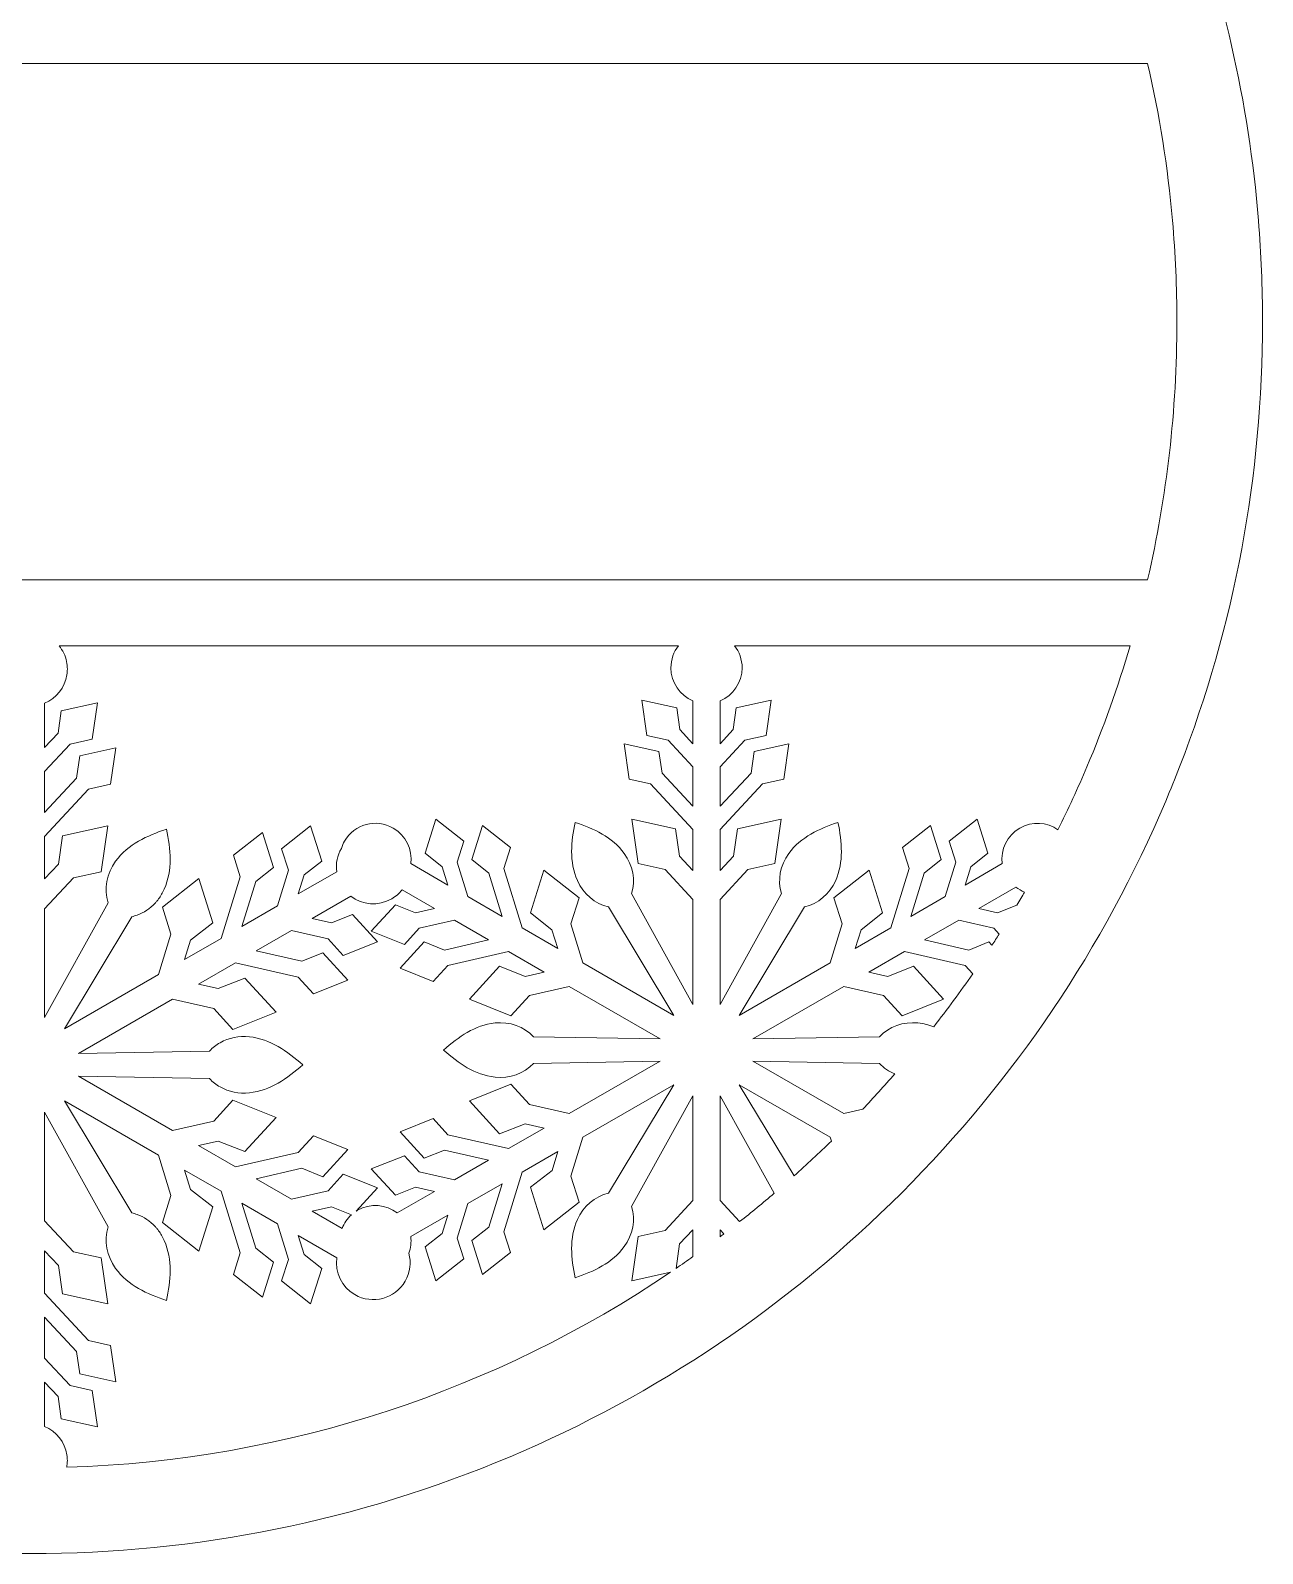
# Model space of a CAD drawing. Extents: x 466 to 614, y -420 to -218.
# Drawn here: x 540 to 614.4, y -420 to -328 of the extents above; entities that cross this region are included whole.
import ezdxf

# ---------------------------------------------------------------- set-up
doc = ezdxf.new("R2010")
doc.units = 0
doc.header["$MEASUREMENT"] = 0
doc.layers.add('Layer 1', color=7, linetype='Continuous', lineweight=0)

msp = doc.modelspace()

# ---------------------------------------------------------------- linework, layer by layer
at = {"layer": 'Layer 1'}
for points, knots in [([(614.198, -339.449), (613.622, -332.3), (612.027, -325.335), (609.434, -318.656), (609.165, -317.96), (608.884, -317.267), (608.592, -316.578), (607.313, -313.554), (605.846, -310.634), (604.195, -307.828), (603.716, -307.014), (603.222, -306.209), (602.713, -305.414), (601.444, -303.435), (600.081, -301.517), (598.626, -299.662), (602.792, -302.693), (609.454, -303.118), (612.538, -298.351), (613.004, -297.635), (612.378, -296.842), (611.641, -296.78), (606.961, -296.404), (604.298, -291.363), (603.151, -287.365), (601.705, -282.358), (601.176, -276.789), (597.512, -272.777), (595.919, -271.032), (593.965, -269.822), (591.838, -268.987), (594.557, -268.632), (597.213, -267.965), (599.702, -266.727), (604.34, -264.426), (608.213, -260.031), (608.415, -254.67), (608.644, -248.739), (604.646, -243.649), (600.036, -240.395), (595.05, -236.869), (589.154, -235.006), (583.96, -231.856), (581.463, -230.34), (579.356, -228.497), (577.409, -226.335), (575.699, -224.422), (573.974, -222.392), (571.687, -221.147), (566.576, -218.366), (560.666, -220.994), (557.314, -225.25), (555.457, -227.614), (554.22, -230.354), (553.135, -233.135), (551.911, -236.285), (550.764, -239.47), (549.589, -242.641), (549.38, -243.204), (549.171, -243.76), (548.963, -244.323), (548.511, -242.655), (547.19, -241.285), (545.451, -240.506), (544.026, -239.866), (542.42, -239.456), (540.883, -239.226), (540.59, -239.182), (540.294, -239.161), (540, -239.155), (539.706, -239.161), (539.41, -239.182), (539.117, -239.226), (537.58, -239.456), (535.974, -239.866), (534.549, -240.506), (532.81, -241.285), (531.489, -242.655), (531.037, -244.323), (530.829, -243.76), (530.62, -243.204), (530.411, -242.641), (529.236, -239.47), (528.089, -236.285), (526.865, -233.135), (525.78, -230.354), (524.543, -227.614), (522.686, -225.25), (519.334, -220.994), (513.424, -218.366), (508.313, -221.147), (506.026, -222.392), (504.301, -224.422), (502.591, -226.335), (500.644, -228.497), (498.537, -230.34), (496.04, -231.856), (490.846, -235.006), (484.95, -236.869), (479.964, -240.395), (475.354, -243.649), (471.356, -248.739), (471.585, -254.67), (471.787, -260.031), (475.66, -264.426), (480.298, -266.727), (482.787, -267.965), (485.443, -268.632), (488.162, -268.987), (486.035, -269.822), (484.081, -271.032), (482.488, -272.777), (478.824, -276.789), (478.295, -282.358), (476.849, -287.365), (475.702, -291.363), (473.039, -296.404), (468.359, -296.78), (467.622, -296.842), (466.996, -297.635), (467.462, -298.351), (470.546, -303.118), (477.208, -302.693), (481.374, -299.662), (479.919, -301.517), (478.556, -303.435), (477.287, -305.414), (476.778, -306.209), (476.284, -307.014), (475.805, -307.828), (474.154, -310.634), (472.687, -313.554), (471.408, -316.578), (471.116, -317.267), (470.835, -317.96), (470.566, -318.656), (467.973, -325.335), (466.378, -332.3), (465.802, -339.449), (465.639, -341.47), (465.556, -343.507), (465.556, -345.556), (465.556, -354.849), (467.24, -363.889), (470.566, -372.457), (470.835, -373.152), (471.116, -373.844), (471.408, -374.534), (475.156, -383.398), (480.524, -391.359), (487.36, -398.196), (494.196, -405.031), (502.157, -410.399), (511.022, -414.149), (520.202, -418.03), (529.951, -420), (540, -420), (550.049, -420), (559.798, -418.03), (568.978, -414.149), (577.843, -410.399), (585.804, -405.031), (592.64, -398.196), (599.476, -391.359), (604.844, -383.398), (608.592, -374.534), (608.884, -373.844), (609.165, -373.152), (609.434, -372.457), (612.76, -363.889), (614.444, -354.849), (614.444, -345.556), (614.444, -343.507), (614.361, -341.47), (614.198, -339.449)], [0, 0, 0, 0, 1, 1, 1, 2, 2, 2, 3, 3, 3, 4, 4, 4, 5, 5, 5, 6, 6, 6, 7, 7, 7, 8, 8, 8, 9, 9, 9, 10, 10, 10, 11, 11, 11, 12, 12, 12, 13, 13, 13, 14, 14, 14, 15, 15, 15, 16, 16, 16, 17, 17, 17, 18, 18, 18, 19, 19, 19, 20, 20, 20, 21, 21, 21, 22, 22, 22, 23, 23, 23, 24, 24, 24, 25, 25, 25, 26, 26, 26, 27, 27, 27, 28, 28, 28, 29, 29, 29, 30, 30, 30, 31, 31, 31, 32, 32, 32, 33, 33, 33, 34, 34, 34, 35, 35, 35, 36, 36, 36, 37, 37, 37, 38, 38, 38, 39, 39, 39, 40, 40, 40, 41, 41, 41, 42, 42, 42, 43, 43, 43, 44, 44, 44, 45, 45, 45, 46, 46, 46, 47, 47, 47, 48, 48, 48, 49, 49, 49, 50, 50, 50, 51, 51, 51, 52, 52, 52, 53, 53, 53, 54, 54, 54, 55, 55, 55, 56, 56, 56, 57, 57, 57, 58, 58, 58, 58]), ([(607.5, -361.151), (607.5, -361.151), (594.692, -361.151), (594.692, -361.151), (594.692, -361.151), (540, -361.151), (540, -361.151), (540, -361.151), (485.308, -361.151), (485.308, -361.151), (485.308, -361.151), (472.5, -361.151), (472.5, -361.151), (471.342, -356.137), (470.73, -350.917), (470.73, -345.556), (470.73, -343.499), (470.821, -341.462), (470.997, -339.449), (471.28, -336.218), (471.787, -333.051), (472.5, -329.962), (472.5, -329.962), (485.308, -329.962), (485.308, -329.962), (485.308, -329.962), (540, -329.962), (540, -329.962), (540, -329.962), (594.692, -329.962), (594.692, -329.962), (594.692, -329.962), (607.5, -329.962), (607.5, -329.962), (608.213, -333.051), (608.72, -336.218), (609.003, -339.449), (609.179, -341.462), (609.27, -343.499), (609.27, -345.556), (609.27, -350.917), (608.658, -356.137), (607.5, -361.151)], [0, 0, 0, 0, 1, 1, 1, 2, 2, 2, 3, 3, 3, 4, 4, 4, 5, 5, 5, 6, 6, 6, 7, 7, 7, 8, 8, 8, 9, 9, 9, 10, 10, 10, 11, 11, 11, 12, 12, 12, 13, 13, 13, 14, 14, 14, 14]), ([(580.025, -368.464), (580.025, -368.464), (580.025, -371.061), (580.025, -371.061), (580.025, -371.061), (579.235, -370.21), (579.235, -370.21), (579.235, -370.21), (579.047, -368.905), (579.047, -368.905), (579.047, -368.905), (576.944, -368.441), (576.944, -368.441), (576.944, -368.441), (577.252, -370.572), (577.252, -370.572), (577.252, -370.572), (578.539, -370.856), (578.539, -370.856), (578.539, -370.856), (580.025, -372.457), (580.025, -372.457), (580.025, -372.457), (580.025, -374.846), (580.025, -374.846), (580.025, -374.846), (578.159, -372.836), (578.159, -372.836), (578.159, -372.836), (577.971, -371.531), (577.971, -371.531), (577.971, -371.531), (575.869, -371.067), (575.869, -371.067), (575.869, -371.067), (576.175, -373.198), (576.175, -373.198), (576.175, -373.198), (577.463, -373.482), (577.463, -373.482), (577.463, -373.482), (580.025, -376.242), (580.025, -376.242), (580.025, -376.242), (580.025, -378.719), (580.025, -378.719), (580.025, -378.719), (579.221, -377.854), (579.221, -377.854), (579.221, -377.854), (578.984, -376.214), (578.984, -376.214), (578.984, -376.214), (576.342, -375.63), (576.342, -375.63), (576.342, -375.63), (576.728, -378.309), (576.728, -378.309), (576.728, -378.309), (578.346, -378.666), (578.346, -378.666), (578.346, -378.666), (580.025, -380.474), (580.025, -380.474), (580.025, -380.474), (580.025, -386.813), (580.025, -386.813), (580.025, -386.813), (576.321, -380.123), (576.321, -380.123), (576.569, -379.313), (576.402, -378.411), (575.877, -377.693), (575.151, -376.698), (574.038, -376.198), (572.905, -375.816), (572.788, -376.396), (572.698, -376.986), (572.698, -377.571), (572.698, -378.168), (572.792, -378.76), (573.044, -379.329), (573.403, -380.143), (574.101, -380.738), (574.926, -380.928), (574.926, -380.928), (578.868, -387.48), (578.868, -387.48), (578.868, -387.48), (573.378, -384.311), (573.378, -384.311), (573.378, -384.311), (572.652, -381.954), (572.652, -381.954), (572.652, -381.954), (573.152, -380.374), (573.152, -380.374), (573.152, -380.374), (571.025, -378.7), (571.025, -378.7), (571.025, -378.7), (570.21, -381.28), (570.21, -381.28), (570.21, -381.28), (571.511, -382.306), (571.511, -382.306), (571.511, -382.306), (571.859, -383.434), (571.859, -383.434), (571.859, -383.434), (569.713, -382.195), (569.713, -382.195), (569.713, -382.195), (568.604, -378.597), (568.604, -378.597), (568.604, -378.597), (569.002, -377.34), (569.002, -377.34), (569.002, -377.34), (567.31, -376.008), (567.31, -376.008), (567.31, -376.008), (566.661, -378.061), (566.661, -378.061), (566.661, -378.061), (567.697, -378.877), (567.697, -378.877), (567.697, -378.877), (568.504, -381.497), (568.504, -381.497), (568.504, -381.497), (566.435, -380.303), (566.435, -380.303), (566.435, -380.303), (565.792, -378.216), (565.792, -378.216), (565.792, -378.216), (566.189, -376.959), (566.189, -376.959), (566.189, -376.959), (564.497, -375.627), (564.497, -375.627), (564.497, -375.627), (563.848, -377.68), (563.848, -377.68), (563.848, -377.68), (564.884, -378.496), (564.884, -378.496), (564.884, -378.496), (565.226, -379.604), (565.226, -379.604), (565.226, -379.604), (562.977, -378.306), (562.977, -378.306), (563.087, -377.469), (562.696, -376.609), (561.919, -376.16), (560.889, -375.566), (559.573, -375.919), (558.979, -376.948), (558.897, -377.09), (558.835, -377.236), (558.788, -377.386), (558.541, -377.81), (558.439, -378.309), (558.503, -378.801), (558.503, -378.801), (556.174, -380.145), (556.174, -380.145), (556.174, -380.145), (556.529, -378.997), (556.529, -378.997), (556.529, -378.997), (557.601, -378.153), (557.601, -378.153), (557.601, -378.153), (556.929, -376.027), (556.929, -376.027), (556.929, -376.027), (555.177, -377.406), (555.177, -377.406), (555.177, -377.406), (555.588, -378.707), (555.588, -378.707), (555.588, -378.707), (554.923, -380.868), (554.923, -380.868), (554.923, -380.868), (552.78, -382.104), (552.78, -382.104), (552.78, -382.104), (553.616, -379.392), (553.616, -379.392), (553.616, -379.392), (554.689, -378.547), (554.689, -378.547), (554.689, -378.547), (554.017, -376.421), (554.017, -376.421), (554.017, -376.421), (552.265, -377.8), (552.265, -377.8), (552.265, -377.8), (552.677, -379.102), (552.677, -379.102), (552.677, -379.102), (551.529, -382.827), (551.529, -382.827), (551.529, -382.827), (549.307, -384.11), (549.307, -384.11), (549.307, -384.11), (549.667, -382.942), (549.667, -382.942), (549.667, -382.942), (551.015, -381.88), (551.015, -381.88), (551.015, -381.88), (550.171, -379.209), (550.171, -379.209), (550.171, -379.209), (547.969, -380.942), (547.969, -380.942), (547.969, -380.942), (548.486, -382.577), (548.486, -382.577), (548.486, -382.577), (547.734, -385.019), (547.734, -385.019), (547.734, -385.019), (542.05, -388.3), (542.05, -388.3), (542.05, -388.3), (546.131, -381.516), (546.131, -381.516), (546.238, -381.491), (546.343, -381.46), (546.445, -381.423), (546.854, -381.273), (547.223, -381.025), (547.525, -380.702), (547.563, -380.662), (547.6, -380.62), (547.635, -380.578), (547.778, -380.407), (547.903, -380.219), (548.006, -380.015), (548.032, -379.965), (548.057, -379.913), (548.08, -379.86), (548.596, -378.693), (548.469, -377.437), (548.224, -376.223), (547.638, -376.421), (547.056, -376.649), (546.528, -376.957), (545.998, -377.264), (545.522, -377.651), (545.147, -378.166), (544.604, -378.91), (544.431, -379.844), (544.688, -380.682), (544.688, -380.682), (540.853, -387.608), (540.853, -387.608), (540.853, -387.608), (540.853, -381.045), (540.853, -381.045), (540.853, -381.045), (542.591, -379.174), (542.591, -379.174), (542.591, -379.174), (544.266, -378.804), (544.266, -378.804), (544.266, -378.804), (544.665, -376.03), (544.665, -376.03), (544.665, -376.03), (541.929, -376.635), (541.929, -376.635), (541.929, -376.635), (541.684, -378.333), (541.684, -378.333), (541.684, -378.333), (540.853, -379.229), (540.853, -379.229), (540.853, -379.229), (540.853, -376.663), (540.853, -376.663), (540.853, -376.663), (543.505, -373.806), (543.505, -373.806), (543.505, -373.806), (544.838, -373.512), (544.838, -373.512), (544.838, -373.512), (545.156, -371.306), (545.156, -371.306), (545.156, -371.306), (542.979, -371.786), (542.979, -371.786), (542.979, -371.786), (542.784, -373.137), (542.784, -373.137), (542.784, -373.137), (540.853, -375.218), (540.853, -375.218), (540.853, -375.218), (540.853, -372.744), (540.853, -372.744), (540.853, -372.744), (542.39, -371.087), (542.39, -371.087), (542.39, -371.087), (543.723, -370.793), (543.723, -370.793), (543.723, -370.793), (544.042, -368.587), (544.042, -368.587), (544.042, -368.587), (541.865, -369.067), (541.865, -369.067), (541.865, -369.067), (541.67, -370.418), (541.67, -370.418), (541.67, -370.418), (540.853, -371.299), (540.853, -371.299), (540.853, -371.299), (540.853, -368.61), (540.853, -368.61), (541.559, -368.317), (542.083, -367.671), (542.203, -366.892), (542.22, -366.781), (542.229, -366.667), (542.229, -366.55), (542.229, -366.397), (542.213, -366.246), (542.183, -366.101), (542.111, -365.745), (541.952, -365.421), (541.732, -365.149), (541.732, -365.149), (579.154, -365.149), (579.154, -365.149), (578.868, -365.514), (578.695, -365.974), (578.695, -366.474), (578.695, -367.371), (579.244, -368.14), (580.025, -368.464)], [0, 0, 0, 0, 1, 1, 1, 2, 2, 2, 3, 3, 3, 4, 4, 4, 5, 5, 5, 6, 6, 6, 7, 7, 7, 8, 8, 8, 9, 9, 9, 10, 10, 10, 11, 11, 11, 12, 12, 12, 13, 13, 13, 14, 14, 14, 15, 15, 15, 16, 16, 16, 17, 17, 17, 18, 18, 18, 19, 19, 19, 20, 20, 20, 21, 21, 21, 22, 22, 22, 23, 23, 23, 24, 24, 24, 25, 25, 25, 26, 26, 26, 27, 27, 27, 28, 28, 28, 29, 29, 29, 30, 30, 30, 31, 31, 31, 32, 32, 32, 33, 33, 33, 34, 34, 34, 35, 35, 35, 36, 36, 36, 37, 37, 37, 38, 38, 38, 39, 39, 39, 40, 40, 40, 41, 41, 41, 42, 42, 42, 43, 43, 43, 44, 44, 44, 45, 45, 45, 46, 46, 46, 47, 47, 47, 48, 48, 48, 49, 49, 49, 50, 50, 50, 51, 51, 51, 52, 52, 52, 53, 53, 53, 54, 54, 54, 55, 55, 55, 56, 56, 56, 57, 57, 57, 58, 58, 58, 59, 59, 59, 60, 60, 60, 61, 61, 61, 62, 62, 62, 63, 63, 63, 64, 64, 64, 65, 65, 65, 66, 66, 66, 67, 67, 67, 68, 68, 68, 69, 69, 69, 70, 70, 70, 71, 71, 71, 72, 72, 72, 73, 73, 73, 74, 74, 74, 75, 75, 75, 76, 76, 76, 77, 77, 77, 78, 78, 78, 79, 79, 79, 80, 80, 80, 81, 81, 81, 82, 82, 82, 83, 83, 83, 84, 84, 84, 85, 85, 85, 86, 86, 86, 87, 87, 87, 88, 88, 88, 89, 89, 89, 90, 90, 90, 91, 91, 91, 92, 92, 92, 93, 93, 93, 94, 94, 94, 95, 95, 95, 96, 96, 96, 97, 97, 97, 98, 98, 98, 99, 99, 99, 100, 100, 100, 101, 101, 101, 102, 102, 102, 103, 103, 103, 104, 104, 104, 105, 105, 105, 106, 106, 106, 107, 107, 107, 108, 108, 108, 109, 109, 109, 110, 110, 110, 111, 111, 111, 112, 112, 112, 113, 113, 113, 114, 114, 114, 115, 115, 115, 116, 116, 116, 117, 117, 117, 117]), ([(603.832, -372.457), (603.287, -373.745), (602.702, -375.013), (602.083, -376.26), (601.42, -375.798), (600.523, -375.729), (599.777, -376.16), (599, -376.609), (598.609, -377.469), (598.719, -378.306), (598.719, -378.306), (596.47, -379.604), (596.47, -379.604), (596.47, -379.604), (596.812, -378.496), (596.812, -378.496), (596.812, -378.496), (597.847, -377.68), (597.847, -377.68), (597.847, -377.68), (597.199, -375.627), (597.199, -375.627), (597.199, -375.627), (595.507, -376.959), (595.507, -376.959), (595.507, -376.959), (595.904, -378.216), (595.904, -378.216), (595.904, -378.216), (595.261, -380.303), (595.261, -380.303), (595.261, -380.303), (593.192, -381.497), (593.192, -381.497), (593.192, -381.497), (593.999, -378.877), (593.999, -378.877), (593.999, -378.877), (595.035, -378.061), (595.035, -378.061), (595.035, -378.061), (594.386, -376.008), (594.386, -376.008), (594.386, -376.008), (592.694, -377.34), (592.694, -377.34), (592.694, -377.34), (593.092, -378.597), (593.092, -378.597), (593.092, -378.597), (591.983, -382.195), (591.983, -382.195), (591.983, -382.195), (589.837, -383.434), (589.837, -383.434), (589.837, -383.434), (590.185, -382.306), (590.185, -382.306), (590.185, -382.306), (591.487, -381.28), (591.487, -381.28), (591.487, -381.28), (590.671, -378.7), (590.671, -378.7), (590.671, -378.7), (588.544, -380.374), (588.544, -380.374), (588.544, -380.374), (589.044, -381.954), (589.044, -381.954), (589.044, -381.954), (588.317, -384.311), (588.317, -384.311), (588.317, -384.311), (582.828, -387.48), (582.828, -387.48), (582.828, -387.48), (586.77, -380.928), (586.77, -380.928), (587.595, -380.738), (588.292, -380.143), (588.652, -379.329), (589.151, -378.202), (589.027, -376.989), (588.791, -375.816), (588.225, -376.007), (587.663, -376.227), (587.153, -376.525), (586.642, -376.822), (586.182, -377.196), (585.819, -377.693), (585.294, -378.411), (585.127, -379.313), (585.375, -380.123), (585.375, -380.123), (581.672, -386.813), (581.672, -386.813), (581.672, -386.813), (581.672, -380.474), (581.672, -380.474), (581.672, -380.474), (583.35, -378.666), (583.35, -378.666), (583.35, -378.666), (584.968, -378.309), (584.968, -378.309), (584.968, -378.309), (585.354, -375.63), (585.354, -375.63), (585.354, -375.63), (582.711, -376.214), (582.711, -376.214), (582.711, -376.214), (582.475, -377.854), (582.475, -377.854), (582.475, -377.854), (581.672, -378.719), (581.672, -378.719), (581.672, -378.719), (581.672, -376.242), (581.672, -376.242), (581.672, -376.242), (584.233, -373.482), (584.233, -373.482), (584.233, -373.482), (585.521, -373.198), (585.521, -373.198), (585.521, -373.198), (585.828, -371.067), (585.828, -371.067), (585.828, -371.067), (583.725, -371.531), (583.725, -371.531), (583.725, -371.531), (583.537, -372.836), (583.537, -372.836), (583.537, -372.836), (581.672, -374.846), (581.672, -374.846), (581.672, -374.846), (581.672, -372.457), (581.672, -372.457), (581.672, -372.457), (583.157, -370.856), (583.157, -370.856), (583.157, -370.856), (584.444, -370.572), (584.444, -370.572), (584.444, -370.572), (584.752, -368.441), (584.752, -368.441), (584.752, -368.441), (582.649, -368.905), (582.649, -368.905), (582.649, -368.905), (582.461, -370.21), (582.461, -370.21), (582.461, -370.21), (581.672, -371.061), (581.672, -371.061), (581.672, -371.061), (581.672, -368.464), (581.672, -368.464), (582.452, -368.14), (583.001, -367.371), (583.001, -366.474), (583.001, -365.974), (582.828, -365.514), (582.542, -365.149), (582.542, -365.149), (598.69, -365.149), (598.69, -365.149), (598.69, -365.149), (606.448, -365.149), (606.448, -365.149), (605.71, -367.646), (604.836, -370.085), (603.832, -372.457)], [0, 0, 0, 0, 1, 1, 1, 2, 2, 2, 3, 3, 3, 4, 4, 4, 5, 5, 5, 6, 6, 6, 7, 7, 7, 8, 8, 8, 9, 9, 9, 10, 10, 10, 11, 11, 11, 12, 12, 12, 13, 13, 13, 14, 14, 14, 15, 15, 15, 16, 16, 16, 17, 17, 17, 18, 18, 18, 19, 19, 19, 20, 20, 20, 21, 21, 21, 22, 22, 22, 23, 23, 23, 24, 24, 24, 25, 25, 25, 26, 26, 26, 27, 27, 27, 28, 28, 28, 29, 29, 29, 30, 30, 30, 31, 31, 31, 32, 32, 32, 33, 33, 33, 34, 34, 34, 35, 35, 35, 36, 36, 36, 37, 37, 37, 38, 38, 38, 39, 39, 39, 40, 40, 40, 41, 41, 41, 42, 42, 42, 43, 43, 43, 44, 44, 44, 45, 45, 45, 46, 46, 46, 47, 47, 47, 48, 48, 48, 49, 49, 49, 50, 50, 50, 51, 51, 51, 52, 52, 52, 53, 53, 53, 54, 54, 54, 55, 55, 55, 56, 56, 56, 57, 57, 57, 58, 58, 58, 59, 59, 59, 59]), ([(568.073, -391.21), (568.957, -391.306), (569.822, -390.999), (570.399, -390.38), (570.399, -390.38), (578.045, -390.243), (578.045, -390.243), (578.045, -390.243), (572.555, -393.411), (572.555, -393.411), (572.555, -393.411), (570.15, -392.862), (570.15, -392.862), (570.15, -392.862), (569.032, -391.639), (569.032, -391.639), (569.032, -391.639), (566.519, -392.644), (566.519, -392.644), (566.519, -392.644), (568.346, -394.641), (568.346, -394.641), (568.346, -394.641), (569.884, -394.026), (569.884, -394.026), (569.884, -394.026), (571.036, -394.289), (571.036, -394.289), (571.036, -394.289), (568.89, -395.528), (568.89, -395.528), (568.89, -395.528), (565.219, -394.689), (565.219, -394.689), (565.219, -394.689), (564.33, -393.716), (564.33, -393.716), (564.33, -393.716), (562.33, -394.516), (562.33, -394.516), (562.33, -394.516), (563.784, -396.104), (563.784, -396.104), (563.784, -396.104), (565.008, -395.615), (565.008, -395.615), (565.008, -395.615), (567.681, -396.226), (567.681, -396.226), (567.681, -396.226), (565.612, -397.421), (565.612, -397.421), (565.612, -397.421), (563.483, -396.934), (563.483, -396.934), (563.483, -396.934), (562.593, -395.961), (562.593, -395.961), (562.593, -395.961), (560.594, -396.761), (560.594, -396.761), (560.594, -396.761), (562.048, -398.35), (562.048, -398.35), (562.048, -398.35), (563.272, -397.86), (563.272, -397.86), (563.272, -397.86), (564.403, -398.119), (564.403, -398.119), (564.403, -398.119), (562.154, -399.417), (562.154, -399.417), (561.483, -398.903), (560.544, -398.812), (559.767, -399.26), (559.739, -399.276), (559.713, -399.295), (559.686, -399.312), (559.686, -399.312), (560.97, -397.908), (560.97, -397.908), (560.97, -397.908), (558.9, -397.081), (558.9, -397.081), (558.9, -397.081), (557.979, -398.088), (557.979, -398.088), (557.979, -398.088), (555.775, -398.592), (555.775, -398.592), (555.775, -398.592), (553.633, -397.355), (553.633, -397.355), (553.633, -397.355), (556.4, -396.722), (556.4, -396.722), (556.4, -396.722), (557.668, -397.228), (557.668, -397.228), (557.668, -397.228), (559.173, -395.584), (559.173, -395.584), (559.173, -395.584), (557.103, -394.756), (557.103, -394.756), (557.103, -394.756), (556.182, -395.763), (556.182, -395.763), (556.182, -395.763), (552.381, -396.632), (552.381, -396.632), (552.381, -396.632), (550.159, -395.349), (550.159, -395.349), (550.159, -395.349), (551.351, -395.076), (551.351, -395.076), (551.351, -395.076), (552.944, -395.713), (552.944, -395.713), (552.944, -395.713), (554.836, -393.646), (554.836, -393.646), (554.836, -393.646), (552.234, -392.605), (552.234, -392.605), (552.234, -392.605), (551.076, -393.872), (551.076, -393.872), (551.076, -393.872), (548.586, -394.44), (548.586, -394.44), (548.586, -394.44), (542.902, -391.159), (542.902, -391.159), (542.902, -391.159), (550.818, -391.302), (550.818, -391.302), (551.005, -391.502), (551.221, -391.671), (551.457, -391.805), (551.977, -392.101), (552.597, -392.229), (553.227, -392.162), (554.495, -392.025), (555.519, -391.286), (556.449, -390.468), (555.519, -389.649), (554.495, -388.91), (553.227, -388.774), (552.597, -388.706), (551.977, -388.835), (551.457, -389.131), (551.221, -389.265), (551.005, -389.434), (550.818, -389.634), (550.818, -389.634), (542.902, -389.777), (542.902, -389.777), (542.902, -389.777), (548.586, -386.495), (548.586, -386.495), (548.586, -386.495), (551.076, -387.064), (551.076, -387.064), (551.076, -387.064), (552.234, -388.33), (552.234, -388.33), (552.234, -388.33), (554.836, -387.289), (554.836, -387.289), (554.836, -387.289), (552.944, -385.222), (552.944, -385.222), (552.944, -385.222), (551.351, -385.859), (551.351, -385.859), (551.351, -385.859), (550.159, -385.587), (550.159, -385.587), (550.159, -385.587), (552.381, -384.304), (552.381, -384.304), (552.381, -384.304), (556.182, -385.173), (556.182, -385.173), (556.182, -385.173), (557.103, -386.179), (557.103, -386.179), (557.103, -386.179), (559.173, -385.352), (559.173, -385.352), (559.173, -385.352), (557.668, -383.707), (557.668, -383.707), (557.668, -383.707), (556.401, -384.214), (556.401, -384.214), (556.401, -384.214), (553.633, -383.581), (553.633, -383.581), (553.633, -383.581), (555.775, -382.344), (555.775, -382.344), (555.775, -382.344), (557.979, -382.848), (557.979, -382.848), (557.979, -382.848), (558.9, -383.855), (558.9, -383.855), (558.9, -383.855), (560.97, -383.028), (560.97, -383.028), (560.97, -383.028), (559.466, -381.383), (559.466, -381.383), (559.466, -381.383), (558.198, -381.889), (558.198, -381.889), (558.198, -381.889), (557.027, -381.621), (557.027, -381.621), (557.027, -381.621), (559.356, -380.277), (559.356, -380.277), (560.05, -380.809), (561.023, -380.904), (561.827, -380.439), (562.074, -380.297), (562.282, -380.113), (562.45, -379.903), (562.45, -379.903), (564.403, -381.03), (564.403, -381.03), (564.403, -381.03), (563.272, -381.289), (563.272, -381.289), (563.272, -381.289), (562.048, -380.8), (562.048, -380.8), (562.048, -380.8), (560.594, -382.389), (560.594, -382.389), (560.594, -382.389), (562.593, -383.187), (562.593, -383.187), (562.593, -383.187), (563.483, -382.215), (563.483, -382.215), (563.483, -382.215), (565.612, -381.729), (565.612, -381.729), (565.612, -381.729), (567.681, -382.923), (567.681, -382.923), (567.681, -382.923), (565.008, -383.534), (565.008, -383.534), (565.008, -383.534), (563.784, -383.045), (563.784, -383.045), (563.784, -383.045), (562.33, -384.633), (562.33, -384.633), (562.33, -384.633), (564.33, -385.432), (564.33, -385.432), (564.33, -385.432), (565.219, -384.46), (565.219, -384.46), (565.219, -384.46), (568.89, -383.621), (568.89, -383.621), (568.89, -383.621), (571.036, -384.86), (571.036, -384.86), (571.036, -384.86), (569.884, -385.123), (569.884, -385.123), (569.884, -385.123), (568.346, -384.508), (568.346, -384.508), (568.346, -384.508), (566.519, -386.505), (566.519, -386.505), (566.519, -386.505), (569.032, -387.51), (569.032, -387.51), (569.032, -387.51), (570.15, -386.287), (570.15, -386.287), (570.15, -386.287), (572.556, -385.737), (572.556, -385.737), (572.556, -385.737), (578.045, -388.907), (578.045, -388.907), (578.045, -388.907), (570.399, -388.77), (570.399, -388.77), (569.822, -388.15), (568.957, -387.843), (568.073, -387.938), (566.848, -388.07), (565.859, -388.784), (564.962, -389.575), (565.859, -390.365), (566.848, -391.079), (568.073, -391.21)], [0, 0, 0, 0, 1, 1, 1, 2, 2, 2, 3, 3, 3, 4, 4, 4, 5, 5, 5, 6, 6, 6, 7, 7, 7, 8, 8, 8, 9, 9, 9, 10, 10, 10, 11, 11, 11, 12, 12, 12, 13, 13, 13, 14, 14, 14, 15, 15, 15, 16, 16, 16, 17, 17, 17, 18, 18, 18, 19, 19, 19, 20, 20, 20, 21, 21, 21, 22, 22, 22, 23, 23, 23, 24, 24, 24, 25, 25, 25, 26, 26, 26, 27, 27, 27, 28, 28, 28, 29, 29, 29, 30, 30, 30, 31, 31, 31, 32, 32, 32, 33, 33, 33, 34, 34, 34, 35, 35, 35, 36, 36, 36, 37, 37, 37, 38, 38, 38, 39, 39, 39, 40, 40, 40, 41, 41, 41, 42, 42, 42, 43, 43, 43, 44, 44, 44, 45, 45, 45, 46, 46, 46, 47, 47, 47, 48, 48, 48, 49, 49, 49, 50, 50, 50, 51, 51, 51, 52, 52, 52, 53, 53, 53, 54, 54, 54, 55, 55, 55, 56, 56, 56, 57, 57, 57, 58, 58, 58, 59, 59, 59, 60, 60, 60, 61, 61, 61, 62, 62, 62, 63, 63, 63, 64, 64, 64, 65, 65, 65, 66, 66, 66, 67, 67, 67, 68, 68, 68, 69, 69, 69, 70, 70, 70, 71, 71, 71, 72, 72, 72, 73, 73, 73, 74, 74, 74, 75, 75, 75, 76, 76, 76, 77, 77, 77, 78, 78, 78, 79, 79, 79, 80, 80, 80, 81, 81, 81, 82, 82, 82, 83, 83, 83, 84, 84, 84, 85, 85, 85, 86, 86, 86, 87, 87, 87, 88, 88, 88, 89, 89, 89, 90, 90, 90, 91, 91, 91, 92, 92, 92, 93, 93, 93, 94, 94, 94, 95, 95, 95, 96, 96, 96, 97, 97, 97, 98, 98, 98, 99, 99, 99, 100, 100, 100, 101, 101, 101, 102, 102, 102, 103, 103, 103, 103]), ([(599.602, -380.818), (599.602, -380.818), (598.424, -381.289), (598.424, -381.289), (598.424, -381.289), (597.293, -381.03), (597.293, -381.03), (597.293, -381.03), (599.542, -379.732), (599.542, -379.732), (599.703, -379.855), (599.88, -379.953), (600.066, -380.027), (599.913, -380.292), (599.758, -380.555), (599.602, -380.818)], [0, 0, 0, 0, 1, 1, 1, 2, 2, 2, 3, 3, 3, 4, 4, 4, 5, 5, 5, 5]), ([(598.213, -382.215), (598.213, -382.215), (598.532, -382.564), (598.532, -382.564), (598.388, -382.792), (598.241, -383.018), (598.094, -383.243), (598.094, -383.243), (597.912, -383.045), (597.912, -383.045), (597.912, -383.045), (596.689, -383.534), (596.689, -383.534), (596.689, -383.534), (594.015, -382.923), (594.015, -382.923), (594.015, -382.923), (596.084, -381.729), (596.084, -381.729), (596.084, -381.729), (598.213, -382.215), (598.213, -382.215)], [0, 0, 0, 0, 1, 1, 1, 2, 2, 2, 3, 3, 3, 4, 4, 4, 5, 5, 5, 6, 6, 6, 7, 7, 7, 7]), ([(594.575, -388.167), (594.273, -388.055), (593.957, -387.974), (593.623, -387.938), (592.739, -387.843), (591.874, -388.15), (591.297, -388.77), (591.297, -388.77), (583.651, -388.907), (583.651, -388.907), (583.651, -388.907), (589.141, -385.737), (589.141, -385.737), (589.141, -385.737), (591.546, -386.287), (591.546, -386.287), (591.546, -386.287), (592.664, -387.51), (592.664, -387.51), (592.664, -387.51), (595.177, -386.505), (595.177, -386.505), (595.177, -386.505), (593.35, -384.508), (593.35, -384.508), (593.35, -384.508), (591.811, -385.123), (591.811, -385.123), (591.811, -385.123), (590.66, -384.86), (590.66, -384.86), (590.66, -384.86), (592.806, -383.621), (592.806, -383.621), (592.806, -383.621), (596.477, -384.46), (596.477, -384.46), (596.477, -384.46), (596.937, -384.963), (596.937, -384.963), (596.18, -386.054), (595.392, -387.122), (594.575, -388.167)], [0, 0, 0, 0, 1, 1, 1, 2, 2, 2, 3, 3, 3, 4, 4, 4, 5, 5, 5, 6, 6, 6, 7, 7, 7, 8, 8, 8, 9, 9, 9, 10, 10, 10, 11, 11, 11, 12, 12, 12, 13, 13, 13, 14, 14, 14, 14]), ([(590.283, -393.15), (590.283, -393.15), (589.141, -393.411), (589.141, -393.411), (589.141, -393.411), (583.651, -390.243), (583.651, -390.243), (583.651, -390.243), (591.297, -390.38), (591.297, -390.38), (591.555, -390.657), (591.872, -390.871), (592.222, -391.015), (591.59, -391.74), (590.944, -392.453), (590.283, -393.15)], [0, 0, 0, 0, 1, 1, 1, 2, 2, 2, 3, 3, 3, 4, 4, 4, 5, 5, 5, 5]), ([(542.19, -414.789), (542.214, -414.658), (542.229, -414.523), (542.229, -414.385), (542.229, -414.269), (542.22, -414.155), (542.203, -414.043), (542.083, -413.264), (541.559, -412.619), (540.853, -412.326), (540.853, -412.326), (540.853, -409.637), (540.853, -409.637), (540.853, -409.637), (541.67, -410.517), (541.67, -410.517), (541.67, -410.517), (541.865, -411.868), (541.865, -411.868), (541.865, -411.868), (544.042, -412.349), (544.042, -412.349), (544.042, -412.349), (543.723, -410.143), (543.723, -410.143), (543.723, -410.143), (542.39, -409.848), (542.39, -409.848), (542.39, -409.848), (540.853, -408.192), (540.853, -408.192), (540.853, -408.192), (540.853, -405.718), (540.853, -405.718), (540.853, -405.718), (542.784, -407.798), (542.784, -407.798), (542.784, -407.798), (542.979, -409.149), (542.979, -409.149), (542.979, -409.149), (545.156, -409.63), (545.156, -409.63), (545.156, -409.63), (544.838, -407.424), (544.838, -407.424), (544.838, -407.424), (543.505, -407.129), (543.505, -407.129), (543.505, -407.129), (540.853, -404.272), (540.853, -404.272), (540.853, -404.272), (540.853, -401.707), (540.853, -401.707), (540.853, -401.707), (541.684, -402.603), (541.684, -402.603), (541.684, -402.603), (541.929, -404.301), (541.929, -404.301), (541.929, -404.301), (544.665, -404.906), (544.665, -404.906), (544.665, -404.906), (544.266, -402.132), (544.266, -402.132), (544.266, -402.132), (542.591, -401.762), (542.591, -401.762), (542.591, -401.762), (540.853, -399.89), (540.853, -399.89), (540.853, -399.89), (540.853, -393.327), (540.853, -393.327), (540.853, -393.327), (544.688, -400.254), (544.688, -400.254), (544.431, -401.092), (544.604, -402.025), (545.147, -402.769), (545.899, -403.8), (547.05, -404.317), (548.224, -404.713), (548.345, -404.112), (548.438, -403.501), (548.438, -402.896), (548.438, -402.277), (548.341, -401.666), (548.08, -401.076), (548.057, -401.023), (548.032, -400.971), (548.006, -400.921), (547.903, -400.717), (547.778, -400.529), (547.635, -400.358), (547.6, -400.315), (547.563, -400.274), (547.525, -400.234), (547.223, -399.911), (546.854, -399.662), (546.445, -399.513), (546.343, -399.476), (546.238, -399.445), (546.131, -399.42), (546.131, -399.42), (542.05, -392.636), (542.05, -392.636), (542.05, -392.636), (547.734, -395.917), (547.734, -395.917), (547.734, -395.917), (548.486, -398.358), (548.486, -398.358), (548.486, -398.358), (547.969, -399.994), (547.969, -399.994), (547.969, -399.994), (550.171, -401.727), (550.171, -401.727), (550.171, -401.727), (551.015, -399.055), (551.015, -399.055), (551.015, -399.055), (549.667, -397.994), (549.667, -397.994), (549.667, -397.994), (549.307, -396.825), (549.307, -396.825), (549.307, -396.825), (551.529, -398.108), (551.529, -398.108), (551.529, -398.108), (552.677, -401.834), (552.677, -401.834), (552.677, -401.834), (552.265, -403.135), (552.265, -403.135), (552.265, -403.135), (554.017, -404.514), (554.017, -404.514), (554.017, -404.514), (554.689, -402.389), (554.689, -402.389), (554.689, -402.389), (553.616, -401.544), (553.616, -401.544), (553.616, -401.544), (552.78, -398.831), (552.78, -398.831), (552.78, -398.831), (554.923, -400.068), (554.923, -400.068), (554.923, -400.068), (555.588, -402.228), (555.588, -402.228), (555.588, -402.228), (555.177, -403.53), (555.177, -403.53), (555.177, -403.53), (556.929, -404.909), (556.929, -404.909), (556.929, -404.909), (557.601, -402.783), (557.601, -402.783), (557.601, -402.783), (556.529, -401.939), (556.529, -401.939), (556.529, -401.939), (556.174, -400.79), (556.174, -400.79), (556.174, -400.79), (558.503, -402.135), (558.503, -402.135), (558.39, -403.002), (558.794, -403.892), (559.599, -404.356), (560.665, -404.972), (562.028, -404.607), (562.643, -403.541), (562.95, -403.009), (563.013, -402.403), (562.866, -401.853), (562.982, -401.533), (563.022, -401.186), (562.977, -400.843), (562.977, -400.843), (565.226, -399.544), (565.226, -399.544), (565.226, -399.544), (564.884, -400.654), (564.884, -400.654), (564.884, -400.654), (563.848, -401.469), (563.848, -401.469), (563.848, -401.469), (564.497, -403.522), (564.497, -403.522), (564.497, -403.522), (566.189, -402.19), (566.189, -402.19), (566.189, -402.19), (565.792, -400.933), (565.792, -400.933), (565.792, -400.933), (566.435, -398.847), (566.435, -398.847), (566.435, -398.847), (568.504, -397.652), (568.504, -397.652), (568.504, -397.652), (567.697, -400.273), (567.697, -400.273), (567.697, -400.273), (566.661, -401.088), (566.661, -401.088), (566.661, -401.088), (567.31, -403.141), (567.31, -403.141), (567.31, -403.141), (569.002, -401.809), (569.002, -401.809), (569.002, -401.809), (568.604, -400.552), (568.604, -400.552), (568.604, -400.552), (569.713, -396.954), (569.713, -396.954), (569.713, -396.954), (571.859, -395.715), (571.859, -395.715), (571.859, -395.715), (571.512, -396.844), (571.512, -396.844), (571.512, -396.844), (570.21, -397.868), (570.21, -397.868), (570.21, -397.868), (571.025, -400.449), (571.025, -400.449), (571.025, -400.449), (573.152, -398.775), (573.152, -398.775), (573.152, -398.775), (572.652, -397.195), (572.652, -397.195), (572.652, -397.195), (573.378, -394.837), (573.378, -394.837), (573.378, -394.837), (578.868, -391.668), (578.868, -391.668), (578.868, -391.668), (574.926, -398.221), (574.926, -398.221), (574.101, -398.411), (573.403, -399.007), (573.044, -399.82), (572.545, -400.947), (572.669, -402.16), (572.905, -403.333), (573.472, -403.142), (574.033, -402.921), (574.544, -402.624), (575.054, -402.327), (575.514, -401.953), (575.877, -401.456), (576.402, -400.737), (576.569, -399.835), (576.321, -399.026), (576.321, -399.026), (580.025, -392.336), (580.025, -392.336), (580.025, -392.336), (580.025, -398.675), (580.025, -398.675), (580.025, -398.675), (578.346, -400.482), (578.346, -400.482), (578.346, -400.482), (576.728, -400.84), (576.728, -400.84), (576.728, -400.84), (576.342, -403.519), (576.342, -403.519), (576.342, -403.519), (578.663, -403.006), (578.663, -403.006), (568.179, -410.084), (555.663, -414.368), (542.19, -414.789)], [0, 0, 0, 0, 1, 1, 1, 2, 2, 2, 3, 3, 3, 4, 4, 4, 5, 5, 5, 6, 6, 6, 7, 7, 7, 8, 8, 8, 9, 9, 9, 10, 10, 10, 11, 11, 11, 12, 12, 12, 13, 13, 13, 14, 14, 14, 15, 15, 15, 16, 16, 16, 17, 17, 17, 18, 18, 18, 19, 19, 19, 20, 20, 20, 21, 21, 21, 22, 22, 22, 23, 23, 23, 24, 24, 24, 25, 25, 25, 26, 26, 26, 27, 27, 27, 28, 28, 28, 29, 29, 29, 30, 30, 30, 31, 31, 31, 32, 32, 32, 33, 33, 33, 34, 34, 34, 35, 35, 35, 36, 36, 36, 37, 37, 37, 38, 38, 38, 39, 39, 39, 40, 40, 40, 41, 41, 41, 42, 42, 42, 43, 43, 43, 44, 44, 44, 45, 45, 45, 46, 46, 46, 47, 47, 47, 48, 48, 48, 49, 49, 49, 50, 50, 50, 51, 51, 51, 52, 52, 52, 53, 53, 53, 54, 54, 54, 55, 55, 55, 56, 56, 56, 57, 57, 57, 58, 58, 58, 59, 59, 59, 60, 60, 60, 61, 61, 61, 62, 62, 62, 63, 63, 63, 64, 64, 64, 65, 65, 65, 66, 66, 66, 67, 67, 67, 68, 68, 68, 69, 69, 69, 70, 70, 70, 71, 71, 71, 72, 72, 72, 73, 73, 73, 74, 74, 74, 75, 75, 75, 76, 76, 76, 77, 77, 77, 78, 78, 78, 79, 79, 79, 80, 80, 80, 81, 81, 81, 82, 82, 82, 83, 83, 83, 84, 84, 84, 85, 85, 85, 86, 86, 86, 87, 87, 87, 88, 88, 88, 89, 89, 89, 90, 90, 90, 91, 91, 91, 92, 92, 92, 93, 93, 93, 94, 94, 94, 95, 95, 95, 96, 96, 96, 97, 97, 97, 97]), ([(586.141, -397.176), (586.141, -397.176), (582.828, -391.668), (582.828, -391.668), (582.828, -391.668), (588.317, -394.837), (588.317, -394.837), (588.317, -394.837), (588.391, -395.075), (588.391, -395.075), (587.657, -395.792), (586.906, -396.491), (586.141, -397.176)], [0, 0, 0, 0, 1, 1, 1, 2, 2, 2, 3, 3, 3, 4, 4, 4, 4]), ([(582.851, -399.945), (582.851, -399.945), (581.672, -398.675), (581.672, -398.675), (581.672, -398.675), (581.672, -392.336), (581.672, -392.336), (581.672, -392.336), (584.935, -398.231), (584.935, -398.231), (584.251, -398.815), (583.557, -399.387), (582.851, -399.945)], [0, 0, 0, 0, 1, 1, 1, 2, 2, 2, 3, 3, 3, 4, 4, 4, 4]), ([(558.833, -400.356), (558.833, -400.356), (557.027, -399.314), (557.027, -399.314), (557.027, -399.314), (558.198, -399.046), (558.198, -399.046), (558.198, -399.046), (559.4, -399.527), (559.4, -399.527), (559.143, -399.759), (558.952, -400.045), (558.833, -400.356)], [0, 0, 0, 0, 1, 1, 1, 2, 2, 2, 3, 3, 3, 4, 4, 4, 4]), ([(580.025, -402.06), (579.688, -402.299), (579.349, -402.536), (579.008, -402.769), (579.008, -402.769), (579.221, -401.295), (579.221, -401.295), (579.221, -401.295), (580.025, -400.429), (580.025, -400.429), (580.025, -400.429), (580.025, -402.06), (580.025, -402.06)], [0, 0, 0, 0, 1, 1, 1, 2, 2, 2, 3, 3, 3, 4, 4, 4, 4]), ([(581.672, -400.855), (581.672, -400.855), (581.672, -400.429), (581.672, -400.429), (581.672, -400.429), (581.903, -400.679), (581.903, -400.679), (581.826, -400.738), (581.749, -400.797), (581.672, -400.855)], [0, 0, 0, 0, 1, 1, 1, 2, 2, 2, 3, 3, 3, 3])]:
    msp.add_open_spline(points, degree=3, knots=knots, dxfattribs=at)

doc.saveas('drawing.dxf')
